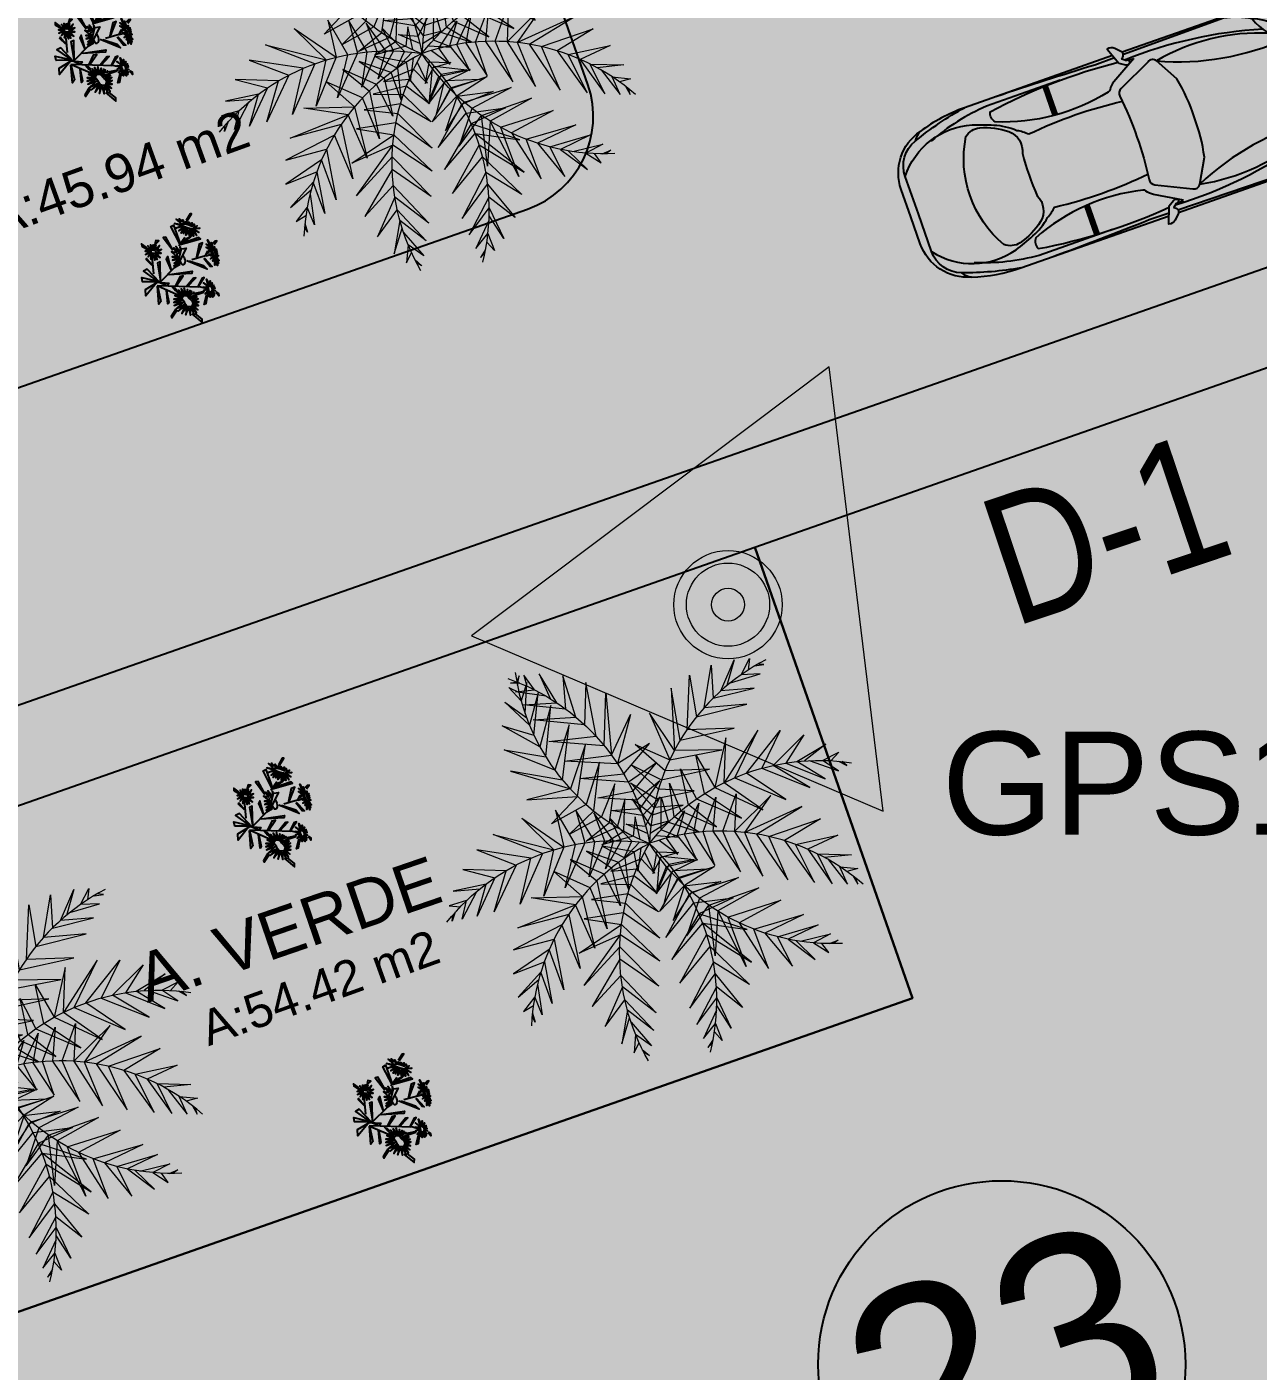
# Model space of a CAD drawing. Header units: millimetres. Extents: x 607619 to 1211550, y 1310734 to 2622648.
# Drawn here: x 607829.35 to 607846.09, y 1310912.04 to 1310930.3 of the extents above; entities that cross this region are included whole.
import ezdxf

# ---------------------------------------------------------------- set-up
doc = ezdxf.new("R2010")
doc.units = ezdxf.units.MM
doc.header["$PDMODE"] = 32
doc.header["$PDSIZE"] = 0.3
for name, color, linetype in [('BOULEVARD', 3, 'Continuous'), ('FLORES', 7, 'Continuous'), ('MUEBLES', 1, 'Continuous'), ('P35', 3, 'Continuous'), ('PALME-1', 82, 'Continuous'), ('Poligonal', 6, 'Continuous'), ('PTOS GPS', 1, 'Continuous'), ('ROTULOS LOTES', 1, 'Continuous')]:
    doc.layers.add(name, color=color, linetype=linetype)
doc.styles.add('PI', font='arial.ttf', dxfattribs={"height": 0.4})
doc.styles.add('PUNTOS PI', font='arial.ttf', dxfattribs={"height": 2.75})
doc.styles.add('ROTULOS', font='arial.ttf', dxfattribs={"height": 3})
doc.styles.get("Standard").update_dxf_attribs({"font": 'arial.ttf'})
doc.styles.add('TSN - Arial Narrow', font='ARIALN.TTF')
doc.dimstyles.new('COTAS LINDEROS', dxfattribs={"dimscale": 40, "dimtxt": 2.75, "dimasz": 0.06, "dimexe": 0.005, "dimexo": 0.005, "dimgap": 0.005, "dimtad": 2, "dimzin": 0, "dimdsep": 46, "dimtxsty": 'PUNTOS PI', "dimcen": 0.09, "dimclrd": 1, "dimclre": 1, "dimclrt": 3, "dimadec": 0, "dimazin": 0, "dimtfac": 1, "dimtofl": 0, "dimtmove": 0, "dimatfit": 3, "dimldrblk": 'ARCHTICK', "dimfxl": 1, "dimtolj": 1, "dimtzin": 0, "dimarcsym": 0})

# ---------------------------------------------------------------- blocks, each defined once
blk = doc.blocks.new('carro1')
at = {"layer": 'P35'}
for color, points in [(9, [(-0.85, 3.554), (-0.829, 3.715), (-0.78, 3.963), (-0.727, 4.075), (-0.647, 4.18), (-0.559, 4.25), (-0.472, 4.299), (-0.332, 4.327), (0.278, 4.327), (0.428, 4.31), (0.534, 4.275), (0.656, 4.177), (0.733, 4.079), (0.814, 3.834), (0.838, 3.715), (0.849, 3.62), (0.849, 3.596), (0.81, 3.708), (0.754, 3.946), (0.695, 4.1), (0.635, 4.173), (0.534, 4.236), (0.439, 4.261), (0.337, 4.261), (-0.437, 4.268), (-0.563, 4.222), (-0.643, 4.156), (-0.717, 4.058), (-0.752, 3.932), (-0.798, 3.792)]), (146, [(-0.795, 1.854), (-0.824, 1.862), (-0.858, 3.088), (-0.854, 3.397), (-0.854, 3.455), (-0.753, 3.861), (-0.675, 4.073), (-0.593, 4.178), (-0.477, 4.234), (-0.436, 4.237), (-0.544, 4.163), (-0.641, 3.988), (-0.72, 3.753), (-0.791, 3.47), (-0.809, 3.343), (-0.805, 3.175), (-0.817, 2.948), (-0.82, 2.713), (-0.813, 2.624), (-0.817, 2.616), (-0.82, 2.531), (-0.798, 1.941)]), (146, [(0.795, 1.854), (0.824, 1.862), (0.858, 3.088), (0.854, 3.397), (0.854, 3.455), (0.753, 3.861), (0.675, 4.073), (0.593, 4.178), (0.477, 4.234), (0.436, 4.237), (0.544, 4.163), (0.641, 3.988), (0.72, 3.753), (0.791, 3.47), (0.809, 3.343), (0.805, 3.175), (0.817, 2.948), (0.82, 2.713), (0.813, 2.624), (0.817, 2.616), (0.82, 2.531), (0.798, 1.941)]), (146, [(-0.765, 1.66), (-0.785, 1.474), (-0.777, 1.279), (-0.719, 0.785), (-0.652, 0.471), (-0.611, 0.321), (-0.549, 0.271), (-0.638, 0.54), (-0.685, 0.628), (-0.693, 0.852), (-0.701, 0.963), (-0.695, 1.247), (-0.666, 1.45), (-0.694, 1.488), (-0.686, 1.534), (-0.561, 1.796), (-0.49, 1.914), (-0.394, 1.924), (-0.417, 2.206), (-0.422, 2.428), (-0.413, 2.716), (-0.395, 2.924), (-0.471, 3.028), (-0.544, 3.124), (-0.599, 3.231), (-0.674, 3.439), (-0.703, 3.65), (-0.734, 3.659), (-0.786, 3.412), (-0.789, 3.078), (-0.78, 2.945), (-0.736, 3.21), (-0.683, 3.254), (-0.612, 3.201), (-0.568, 3.069), (-0.515, 2.875), (-0.471, 2.646), (-0.471, 2.496), (-0.489, 2.223), (-0.515, 2.064), (-0.515, 2.02), (-0.551, 1.959), (-0.595, 1.941), (-0.648, 1.844), (-0.718, 1.712), (-0.762, 1.65)]), (146, [(0.771, 1.66), (0.791, 1.474), (0.784, 1.279), (0.725, 0.785), (0.658, 0.471), (0.617, 0.321), (0.555, 0.271), (0.644, 0.54), (0.691, 0.628), (0.699, 0.852), (0.707, 0.963), (0.701, 1.247), (0.672, 1.45), (0.7, 1.488), (0.692, 1.534), (0.567, 1.796), (0.496, 1.914), (0.4, 1.924), (0.423, 2.206), (0.428, 2.428), (0.419, 2.716), (0.401, 2.924), (0.477, 3.028), (0.55, 3.124), (0.605, 3.231), (0.68, 3.439), (0.709, 3.65), (0.74, 3.659), (0.792, 3.412), (0.795, 3.078), (0.786, 2.945), (0.742, 3.21), (0.689, 3.254), (0.618, 3.201), (0.574, 3.069), (0.521, 2.875), (0.477, 2.646), (0.477, 2.496), (0.495, 2.223), (0.521, 2.064), (0.521, 2.02), (0.557, 1.959), (0.601, 1.941), (0.654, 1.844), (0.724, 1.712), (0.768, 1.65)]), (8, [(-0.49, 2.597), (-0.493, 2.617), (-0.794, 2.616), (-0.798, 2.597)]), (9, [(-0.859, 1.23), (-0.859, 0.662), (-0.835, 0.546), (-0.773, 0.375), (-0.685, 0.201), (-0.651, 0.146), (-0.581, 0.097), (-0.449, 0.057), (-0.077, 0.008), (0.131, 0.014), (0.333, 0.045), (0.522, 0.079), (0.629, 0.133), (0.7, 0.216), (0.828, 0.494), (0.852, 0.598), (0.855, 1.407), (0.846, 1.407), (0.855, 1.327), (0.858, 0.662), (0.825, 0.543), (0.709, 0.289), (0.599, 0.173), (0.421, 0.112), (0.153, 0.079), (-0.092, 0.075), (-0.385, 0.112), (-0.553, 0.143), (-0.639, 0.207), (-0.706, 0.283), (-0.798, 0.491), (-0.838, 0.579), (-0.859, 0.686), (-0.847, 1.248)]), (127, [(-0.666, 1.45), (-0.563, 1.184), (-0.497, 0.94), (-0.448, 0.645), (-0.432, 0.355), (-0.442, 0.128), (-0.253, 0.096), (0, 0.08), (0.163, 0.086), (0.322, 0.105), (0.442, 0.128), (0.432, 0.355), (0.458, 0.73), (0.519, 1.031), (0.599, 1.287), (0.666, 1.45), (0.545, 1.383), (0.423, 1.315), (0.213, 1.283), (0.059, 1.277), (-0.059, 1.277), (-0.337, 1.299), (-0.423, 1.315), (-0.545, 1.383)]), (30, [(-0.455, 0.13), (-0.528, 0.24), (-0.62, 0.314), (-0.69, 0.353), (-0.736, 0.381), (-0.706, 0.317), (-0.666, 0.265), (-0.614, 0.216), (-0.556, 0.182), (-0.51, 0.152), (-0.48, 0.143)]), (30, [(0.455, 0.13), (0.528, 0.24), (0.62, 0.314), (0.69, 0.353), (0.736, 0.381), (0.706, 0.317), (0.666, 0.265), (0.614, 0.216), (0.556, 0.182), (0.51, 0.152), (0.48, 0.143)])]:
    blk.add_hatch(color=color, dxfattribs=at).paths.add_polyline_path(points)
h = blk.add_hatch(color=127, dxfattribs=at)
h.paths.add_polyline_path([(-0.276, 3.037), (-0.322, 3.032), (-0.368, 3.037), (-0.396, 3.045), (-0.434, 3.064), (-0.465, 3.087), (-0.517, 3.15), (-0.568, 3.235), (-0.598, 3.303), (-0.625, 3.401), (-0.61, 3.496), (-0.583, 3.538), (-0.536, 3.565), (-0.395, 3.628), (-0.239, 3.674), (-0.097, 3.695), (0.036, 3.699), (0.189, 3.684), (0.323, 3.652), (0.447, 3.608), (0.529, 3.569), (0.583, 3.538), (0.622, 3.462), (0.627, 3.42), (0.61, 3.338), (0.568, 3.235), (0.52, 3.154), (0.467, 3.088), (0.42, 3.055), (0.368, 3.037), (0.346, 3.033), (0.322, 3.032), (0.282, 3.036), (0.257, 3.042), (0.229, 3.053), (0.205, 3.055), (0.12, 3.059), (-0.038, 3.062), (-0.145, 3.058), (-0.229, 3.053), (-0.254, 3.043)], flags=16)
h.paths.add_polyline_path([(-0.393, 1.915), (-0.189, 1.899), (0, 1.895), (0.232, 1.902), (0.393, 1.909), (0.392, 1.914), (0.42, 2.299), (0.414, 2.692), (0.395, 2.924), (0.544, 3.124), (0.599, 3.231), (0.674, 3.439), (0.703, 3.65), (0.686, 3.813), (0.632, 3.973), (0.582, 4.064), (0.503, 4.167), (0.405, 4.257), (-0.405, 4.257), (-0.491, 4.179), (-0.57, 4.082), (-0.658, 3.887), (-0.686, 3.813), (-0.703, 3.65), (-0.674, 3.439), (-0.599, 3.231), (-0.437, 2.974), (-0.395, 2.924), (-0.411, 2.742), (-0.417, 2.65), (-0.422, 2.417), (-0.413, 2.144), (-0.402, 1.997)])
h = blk.add_hatch(color=8, dxfattribs=at)
edge = h.paths.add_edge_path()
edge.add_line((-0.771, 1.819), (-0.734, 1.76))
edge.add_arc((-0.767, 1.739), 0.0391, -47.4347, 31.9191, ccw=False)
edge.add_arc((-0.746, 1.736), 0.0265, 168.0279, 281.917, ccw=False)
edge.add_line((-0.772, 1.742), (-0.801, 1.778))
edge.add_line((-0.801, 1.778), (-0.817, 1.76))
edge.add_arc((-0.847, 1.786), 0.0403, 221.1586, 318.8414, ccw=False)
edge.add_line((-0.878, 1.76), (-0.927, 1.809))
edge.add_arc((-0.874, 1.862), 0.0746, 163.8715, 224.9725, ccw=False)
edge.add_line((-0.946, 1.883), (-0.771, 1.819))
h = blk.add_hatch(color=8, dxfattribs=at)
edge = h.paths.add_edge_path()
edge.add_line((0.771, 1.819), (0.734, 1.76))
edge.add_arc((0.767, 1.739), 0.0391, 508.0809, 587.4347)
edge.add_arc((0.746, 1.736), 0.0265, 258.083, 371.9721)
edge.add_line((0.772, 1.742), (0.801, 1.778))
edge.add_line((0.801, 1.778), (0.817, 1.76))
edge.add_arc((0.847, 1.786), 0.0403, 221.1586, 318.8414)
edge.add_line((0.878, 1.76), (0.927, 1.809))
edge.add_arc((0.874, 1.862), 0.0746, 315.0275, 376.1285)
edge.add_line((0.946, 1.883), (0.771, 1.819))
h = blk.add_hatch(color=146, dxfattribs=at)
h.paths.add_polyline_path([(-0.453, 0.18), (-0.536, 0.285), (-0.579, 0.376), (-0.654, 0.695), (-0.689, 1), (-0.662, 1.419), (-0.61, 1.253), (-0.527, 0.982), (-0.479, 0.721), (-0.457, 0.572), (-0.448, 0.424), (-0.44, 0.319), (-0.44, 0.206)])
h.paths.add_polyline_path([(-0.654, 0.367), (-0.75, 0.411), (-0.815, 0.581), (-0.837, 0.664), (-0.828, 1.065), (-0.828, 1.72), (-0.806, 1.75), (-0.793, 1.637), (-0.793, 1.201), (-0.754, 0.956), (-0.715, 0.729), (-0.697, 0.59), (-0.662, 0.437), (-0.627, 0.359)])
h = blk.add_hatch(color=146, dxfattribs=at)
h.paths.add_polyline_path([(0.453, 0.18), (0.536, 0.285), (0.579, 0.376), (0.654, 0.695), (0.689, 1), (0.662, 1.419), (0.61, 1.253), (0.527, 0.982), (0.479, 0.721), (0.457, 0.572), (0.448, 0.424), (0.44, 0.319), (0.44, 0.206)])
h.paths.add_polyline_path([(0.654, 0.367), (0.75, 0.411), (0.815, 0.581), (0.837, 0.664), (0.828, 1.065), (0.828, 1.72), (0.806, 1.75), (0.793, 1.637), (0.793, 1.201), (0.754, 0.956), (0.715, 0.729), (0.697, 0.59), (0.662, 0.437), (0.627, 0.359)])
at = {"layer": 'P35', "color": 7}
for p, q in [((-0.8, 2.627), (-0.488, 2.627)), ((-0.8, 2.617), (-0.488, 2.617)), ((0.8, 2.627), (0.488, 2.627)), ((0.8, 2.617), (0.488, 2.617)), ((-0.801, 2.597), (-0.486, 2.597)), ((-0.801, 2.587), (-0.485, 2.587)), ((0.801, 2.587), (0.485, 2.587)), ((0.801, 2.597), (0.486, 2.597)), ((-0.607, 0.193), (-0.606, 0.192))]:
    blk.add_line(p, q, dxfattribs=at)
for points in [[(-0.865, 3.454, -0.04536), (-0.712, 4.041, -0.316238), (-0.405, 4.257), (0, 4.257), (0.405, 4.257, -0.316238), (0.712, 4.041, -0.04536), (0.865, 3.454, -0.995785)], [(-0.787, 3.96, -0.339592), (-0.293, 4.34), (0, 4.34), (0.293, 4.34, -0.339592), (0.787, 3.96, -1.295903)], [(-0.405, 4.257, 0.307984), (-0.674, 3.439, 0.021458), (-0.599, 3.231, 0.089138), (-0.471, 3.028, 0.076147), (-0.395, 2.924, 0.055297), (-0.393, 1.909, 0.055323)], [(0.405, 4.257, -0.307984), (0.674, 3.439, -0.021458), (0.599, 3.231, -0.089138), (0.471, 3.028, -0.076147), (0.395, 2.924, -0.055297), (0.393, 1.909, -0.055323)], [(-0.712, 4.041, 0.134107), (-0.787, 3.96, 0.076542), (-0.865, 3.454), (-0.865, 1.853, 0.085317)], [(0.865, 1.853), (0.865, 3.454, 0.076542), (0.787, 3.96, 0.134107), (0.712, 4.041)], [(-0.806, 2.442), (-0.806, 3.237, -0.076793), (-0.658, 3.887, -3.166947)], [(0.806, 2.442), (0.806, 3.237, 0.076793), (0.658, 3.887, 3.166947)], [(-0.765, 1.66), (-0.608, 1.931, -0.122145), (-0.549, 1.993, 0.205815), (-0.53, 2.019, 0.151874), (-0.626, 3.207, 0.290836), (-0.739, 3.222, 0.061376), (-0.783, 1.823)], [(0.765, 1.66), (0.608, 1.931, 0.122145), (0.549, 1.993, -0.205815), (0.53, 2.019, -0.151874), (0.626, 3.207, -0.290836), (0.739, 3.222, -0.061376), (0.783, 1.823)], [(-0.865, 3.115, 0.005985), (-0.835, 2.058), (-0.837, 1.843, 0.082522)], [(0.837, 1.843), (0.835, 2.058, 0.005985), (0.865, 3.115)], [(-0.865, 1.75), (-0.865, 0.659, 0.085317), (-0.781, 0.369), (-0.67, 0.141, 0.150666), (-0.454, 0.048, 0.106558), (0.454, 0.048, 0.150666), (0.67, 0.141), (0.781, 0.369, 0.085317), (0.865, 0.659), (0.865, 1.75, 0.076542)], [(-0.838, 1.747), (-0.85, 0.661, 0.082522), (-0.746, 0.386), (-0.744, 0.382, 0.28772), (-0.442, 0.128, 0.107642), (0.442, 0.128, 0.28772), (0.744, 0.382), (0.746, 0.386, 0.082522), (0.85, 0.661), (0.838, 1.747, 0.005985)], [(-0.775, 1.745, 0.003758), (-0.765, 1.66)], [(0.775, 1.745, -0.003758), (0.765, 1.66)]]:
    blk.add_lwpolyline(points, format="xyb", dxfattribs=at)
for points in [[(0.583, 3.538, -0.244234), (0.621, 3.376, -0.10952), (0.486, 3.109, -0.34796), (0.229, 3.053, 0.037334), (-0.229, 3.053, -0.34796), (-0.486, 3.109, -0.10952), (-0.621, 3.376, -0.244234), (-0.583, 3.538, -0.276546)], [(-0.45, 1.921, 0.328475), (-0.519, 1.884), (-0.686, 1.534, 0.439617), (-0.666, 1.45), (-0.423, 1.315, 0.06084), (0, 1.277, 0.06084), (0.423, 1.315), (0.666, 1.45, 0.439617), (0.686, 1.534), (0.519, 1.884, 0.328475), (0.45, 1.921, -0.057395)], [(-0.771, 1.819), (-0.734, 1.76, -0.360781), (-0.741, 1.71, -0.542329), (-0.772, 1.742), (-0.801, 1.778), (-0.817, 1.76, -0.454056), (-0.878, 1.76), (-0.927, 1.809, -0.273105), (-0.946, 1.883)], [(0.771, 1.819), (0.734, 1.76, 0.360781), (0.741, 1.71, 0.542329), (0.772, 1.742), (0.801, 1.778), (0.817, 1.76, 0.454056), (0.878, 1.76), (0.927, 1.809, 0.273105), (0.946, 1.883)]]:
    blk.add_lwpolyline(points, format="xyb", close=True, dxfattribs=at)
for centre, radius, start, end in [((3.67, 1.558), 4.456, 177.4786, 196.1176), ((-3.67, 1.558), 4.456, 343.8824, 2.5214), ((1.381, 1.057), 2.084, 169.1317, 202.1569), ((-3.112, 0.355), 2.68, 355.1298, 24.1159), ((3.112, 0.355), 2.68, 155.8841, 184.8702), ((-1.381, 1.057), 2.084, 337.8431, 10.8683), ((-0.901, -0.105), 0.515, 26.8399, 72.4584), ((0.901, -0.105), 0.515, 107.5416, 153.1601)]:
    blk.add_arc(centre, radius, start, end, dxfattribs=at)
blk = doc.blocks.new('A$C48C97B70')
at = {"layer": 'PALME-1', "lineweight": 5}
for p, q in [((2.072, 6.54), (2.171, 6.533)), ((2.216, 6.497), (2.072, 6.54)), ((2.315, 6.6), (2.309, 6.418)), ((2.41, 6.325), (2.315, 6.6)), ((2.552, 6.547), (2.605, 6.122)), ((2.687, 6.026), (2.552, 6.547)), ((2.109, 6.384), (2.41, 6.325)), ((2.556, 6.176), (2.109, 6.384)), ((2.903, 6.407), (2.793, 5.89)), ((2.912, 5.72), (2.903, 6.407)), ((2.171, 6.148), (2.687, 6.026)), ((2.793, 5.89), (2.171, 6.148)), ((3.221, 6.198), (3.009, 5.561)), ((3.129, 5.334), (3.221, 6.198)), ((2.251, 5.877), (2.912, 5.72)), ((3.009, 5.561), (2.251, 5.877)), ((3.21, 5.152), (3.477, 5.948)), ((3.477, 5.948), (3.277, 4.976)), ((2.388, 5.472), (3.129, 5.334)), ((3.21, 5.152), (2.388, 5.472)), ((3.277, 4.976), (3.756, 5.506)), ((3.756, 5.506), (3.328, 4.818)), ((2.535, 5.1), (3.277, 4.976)), ((3.328, 4.818), (2.535, 5.1)), ((3.909, 4.977), (3.328, 4.818)), ((3.377, 4.635), (3.909, 4.977)), ((2.683, 4.767), (3.377, 4.635)), ((3.409, 4.484), (2.683, 4.767)), ((5.099, 4.709), (4.7, 4.004)), ((4.863, 4.035), (5.099, 4.709)), ((3.925, 4.65), (3.409, 4.484)), ((3.435, 4.33), (3.925, 4.65)), ((4.516, 3.959), (4.561, 4.59)), ((4.561, 4.59), (4.7, 4.004)), ((5.621, 4.675), (4.863, 4.035)), ((5.049, 4.06), (5.621, 4.675)), ((5.248, 4.076), (5.963, 4.571)), ((5.963, 4.571), (5.505, 4.079)), ((1.109, 4.315), (1.959, 3.803)), ((1.771, 3.798), (1.109, 4.315)), ((1.619, 4.431), (2.125, 3.798)), ((1.959, 3.803), (1.619, 4.431)), ((2.169, 4.399), (2.125, 3.798)), ((2.314, 3.783), (2.169, 4.399)), ((2.483, 4.305), (2.467, 3.763)), ((2.621, 3.736), (2.483, 4.305)), ((2.871, 4.392), (3.435, 4.33)), ((3.454, 4.176), (2.871, 4.392)), ((3.893, 4.364), (3.454, 4.176)), ((3.464, 4.032), (3.893, 4.364)), ((3.945, 3.747), (4.03, 4.282)), ((4.03, 4.282), (4.076, 3.806)), ((4.221, 3.864), (4.266, 4.448)), ((4.266, 4.448), (4.368, 3.915)), ((5.691, 4.07), (6.298, 4.391)), ((6.298, 4.391), (5.897, 4.047)), ((0.788, 4.157), (1.318, 3.745)), ((1.572, 3.782), (0.788, 4.157)), ((2.742, 4.179), (2.773, 3.702)), ((2.911, 3.665), (2.742, 4.179)), ((3.012, 4.138), (3.464, 4.032)), ((3.469, 3.911), (3.012, 4.138)), ((3.468, 3.739), (3.827, 4.113)), ((3.827, 4.113), (3.469, 3.911)), ((3.685, 3.61), (3.842, 4.104)), ((3.842, 4.104), (3.836, 3.693)), ((5.724, 3.492), (5.248, 4.076)), ((5.505, 4.079), (6.145, 3.565)), ((6.145, 3.565), (5.691, 4.07)), ((6.068, 4.019), (6.59, 4.15)), ((6.59, 4.15), (6.19, 3.993)), ((0.485, 3.926), (0.936, 3.651)), ((1.136, 3.706), (0.485, 3.926)), ((2.956, 4.034), (3.027, 3.628)), ((3.19, 3.57), (2.956, 4.034)), ((3.181, 3.857), (3.468, 3.739)), ((3.462, 3.617), (3.181, 3.857)), ((4.544, 3.399), (4.221, 3.864)), ((4.368, 3.915), (4.964, 3.413)), ((4.964, 3.413), (4.516, 3.959)), ((4.7, 4.004), (5.327, 3.442)), ((5.327, 3.442), (4.863, 4.035)), ((5.049, 4.06), (5.724, 3.492)), ((5.897, 4.047), (6.422, 3.625)), ((6.422, 3.625), (6.068, 4.019)), ((6.261, 3.976), (6.658, 3.683)), ((6.462, 3.919), (6.749, 3.967)), ((6.658, 3.683), (6.462, 3.919)), ((6.749, 3.967), (6.592, 3.874)), ((0.236, 3.642), (0.655, 3.551)), ((0.772, 3.596), (0.236, 3.642)), ((0.936, 3.651), (0.485, 3.15)), ((1.318, 3.745), (0.768, 3.135)), ((0.768, 3.135), (1.136, 3.706)), ((1.771, 3.798), (1.195, 3.13)), ((1.195, 3.13), (1.572, 3.782)), ((1.595, 3.144), (1.959, 3.803)), ((2.125, 3.798), (1.595, 3.144)), ((1.958, 3.173), (2.314, 3.783)), ((2.467, 3.763), (1.958, 3.173)), ((2.375, 3.225), (2.621, 3.736)), ((2.773, 3.702), (2.375, 3.225)), ((2.661, 3.273), (2.911, 3.665)), ((3.836, 3.693), (4.254, 3.401)), ((4.254, 3.401), (3.945, 3.747)), ((4.076, 3.806), (4.544, 3.399)), ((6.706, 3.831), (6.813, 3.725)), ((6.813, 3.725), (6.759, 3.809)), ((0.108, 3.437), (0.277, 3.37)), ((0.398, 3.434), (0.108, 3.437)), ((0.588, 3.523), (0.242, 3.171)), ((0.242, 3.171), (0.398, 3.434)), ((0.485, 3.15), (0.772, 3.596)), ((3.027, 3.628), (2.661, 3.273)), ((2.982, 3.339), (3.19, 3.57)), ((3.302, 3.524), (2.982, 3.339)), ((3.581, 3.546), (3.927, 3.415)), ((3.927, 3.415), (3.685, 3.61)), ((0.172, 3.309), (0.083, 3.188)), ((0.083, 3.188), (0.123, 3.278)), ((3.248, 3.258), (2.731, 3.212)), ((2.731, 3.212), (3.134, 3.129)), ((3.387, 2.981), (3.248, 3.258)), ((3.333, 3.347), (3.387, 2.981)), ((3.494, 3.304), (3.845, 3.186)), ((2.517, 3.065), (2.973, 2.919)), ((3.058, 3.034), (2.517, 3.065)), ((3.331, 2.658), (3.058, 3.034)), ((3.134, 3.129), (3.331, 2.658)), ((3.534, 3.189), (3.34, 2.708)), ((3.34, 2.708), (3.598, 3.029)), ((3.845, 3.186), (3.534, 3.189)), ((3.598, 3.029), (4.106, 2.989)), ((2.305, 2.87), (2.804, 2.657)), ((2.885, 2.79), (2.305, 2.87)), ((3.27, 2.374), (2.885, 2.79)), ((2.973, 2.919), (3.27, 2.374)), ((3.647, 2.918), (3.373, 2.451)), ((3.373, 2.451), (3.71, 2.789)), ((4.106, 2.989), (3.647, 2.918)), ((3.71, 2.789), (4.331, 2.805)), ((4.331, 2.805), (3.785, 2.652)), ((2.103, 2.613), (2.646, 2.352)), ((2.729, 2.522), (2.103, 2.613)), ((2.804, 2.657), (3.166, 1.967)), ((3.785, 2.652), (3.45, 2.173)), ((3.166, 1.967), (2.729, 2.522)), ((3.45, 2.173), (3.866, 2.519)), ((3.953, 2.391), (3.586, 1.876)), ((3.866, 2.519), (4.646, 2.527)), ((4.646, 2.527), (3.953, 2.391)), ((1.792, 1.596), (2.581, 2.199)), ((1.871, 2.113), (2.646, 2.352)), ((2.581, 2.199), (1.871, 2.113)), ((3.06, 1.619), (2.581, 2.199)), ((2.646, 2.352), (3.06, 1.619)), ((3.586, 1.876), (4.066, 2.239)), ((3.926, 1.441), (4.066, 2.239)), ((4.066, 2.239), (4.908, 2.274)), ((4.908, 2.274), (4.172, 2.112)), ((2.516, 2.023), (1.792, 1.596)), ((2.516, 2.023), (2.926, 1.242)), ((4.172, 2.112), (3.926, 1.441)), ((4.35, 1.136), (4.172, 2.112)), ((4.3, 1.974), (5.183, 1.983)), ((4.3, 1.974), (4.35, 1.136)), ((5.183, 1.983), (4.444, 1.835)), ((2.457, 1.832), (1.821, 1.24)), ((2.926, 1.242), (2.457, 1.832)), ((4.444, 1.835), (4.68, 0.999)), ((1.821, 1.24), (2.399, 1.582)), ((2.399, 1.582), (2.764, 0.846)), ((4.68, 0.999), (4.639, 1.669)), ((4.639, 1.669), (5.461, 1.659)), ((5.461, 1.659), (4.789, 1.558)), ((4.789, 1.558), (5.053, 0.924)), ((2.369, 1.398), (1.925, 0.874)), ((2.764, 0.846), (2.369, 1.398)), ((5.053, 0.924), (4.963, 1.444)), ((4.963, 1.444), (5.636, 1.437)), ((5.636, 1.437), (5.112, 1.358)), ((5.112, 1.358), (5.431, 0.925)), ((5.431, 0.925), (5.223, 1.3)), ((1.925, 0.874), (2.347, 1.192)), ((2.347, 1.192), (2.647, 0.589)), ((5.289, 1.268), (5.782, 1.241)), ((5.782, 1.241), (5.48, 1.184)), ((5.48, 1.184), (5.67, 0.964)), ((5.67, 0.964), (5.609, 1.136)), ((5.724, 1.097), (5.874, 1.11)), ((5.874, 1.11), (5.78, 1.08)), ((2.338, 1.019), (2.097, 0.538)), ((2.097, 0.538), (2.337, 0.894)), ((2.647, 0.589), (2.338, 1.019)), ((2.338, 0.821), (2.539, 0.37)), ((2.351, 0.612), (2.242, 0.343)), ((2.242, 0.343), (2.366, 0.476)), ((2.539, 0.37), (2.351, 0.612)), ((2.384, 0.355), (2.464, 0.229)), ((2.464, 0.229), (2.394, 0.298))]:
    blk.add_line(p, q, dxfattribs=at)
for points in [[(2.155, 6.219), (2.027, 6.48), (2.16, 6.356)], [(2.156, 6.01), (2.325, 6.474), (2.155, 6.219)], [(2.17, 6.478), (2.241, 6.61), (2.176, 6.535)], [(2.17, 5.812), (1.897, 6.276), (2.16, 5.937)], [(2.191, 5.641), (2.448, 6.263), (2.17, 5.812)], [(2.271, 5.255), (2.584, 6.015), (2.227, 5.436)], [(2.227, 5.436), (1.748, 5.928), (2.191, 5.641)], [(4.545, 5.014), (4.834, 5.833), (4.75, 5.166)], [(4.907, 5.267), (5.211, 5.884), (5.087, 5.37)], [(5.242, 5.447), (5.588, 5.859), (5.357, 5.498)], [(5.621, 5.597), (5.824, 5.804), (5.752, 5.637)], [(2.418, 4.824), (2.773, 5.631), (2.346, 5.01)], [(4.393, 4.884), (4.496, 5.717), (4.256, 4.754)], [(5.424, 5.526), (5.918, 5.521), (5.621, 5.597)], [(5.87, 5.669), (6.018, 5.646), (5.926, 5.682)], [(2.346, 5.01), (1.67, 5.556), (2.271, 5.255)], [(4.256, 4.754), (4.053, 5.439), (4.142, 4.634)], [(5.087, 5.37), (5.76, 5.335), (5.242, 5.447)], [(2.418, 4.824), (1.666, 5.198), (2.495, 4.652)], [(2.57, 4.504), (2.932, 5.265), (2.495, 4.652)], [(4.75, 5.166), (5.571, 5.125), (4.907, 5.267)], [(2.749, 4.211), (3.062, 4.925), (2.665, 4.34)], [(4.019, 4.489), (3.686, 5.027), (4.142, 4.634)], [(4.393, 4.884), (5.273, 4.819), (4.545, 5.014)], [(3.836, 4.239), (3.531, 4.739), (3.925, 4.367)], [(4.142, 4.634), (4.98, 4.546), (4.256, 4.754)], [(2.495, 4.652), (1.781, 4.688), (2.57, 4.504)], [(2.665, 4.34), (2.047, 4.205), (2.57, 4.504)], [(2.936, 3.961), (3.195, 4.526), (2.84, 4.084)], [(3.681, 3.983), (3.437, 4.467), (3.752, 4.108)], [(3.925, 4.367), (4.703, 4.31), (4.019, 4.489)], [(2.84, 4.084), (2.267, 3.963), (2.749, 4.211)], [(3.112, 3.763), (3.275, 4.247), (3.03, 3.852)], [(3.551, 3.72), (3.388, 4.212), (3.624, 3.876)], [(3.752, 4.108), (4.371, 4.052), (3.836, 4.239)], [(3.03, 3.852), (2.492, 3.783), (2.936, 3.961)], [(3.325, 3.56), (3.354, 3.929), (3.235, 3.642)], [(3.624, 3.876), (4.134, 3.884), (3.681, 3.983)], [(4.318, 3.383), (4.671, 3.85), (4.469, 3.347)], [(3.173, 3.397), (2.712, 3.637), (3.007, 3.35)], [(3.235, 3.642), (2.716, 3.653), (3.112, 3.763)], [(3.504, 3.607), (3.861, 3.703), (3.551, 3.72)], [(3.73, 3.458), (4.128, 3.79), (3.902, 3.447)], [(4.023, 3.434), (4.383, 3.838), (4.165, 3.413)], [(4.618, 3.304), (4.996, 3.811), (4.797, 3.243)], [(2.338, 3.057), (1.86, 3.471), (2.176, 2.959)], [(2.614, 3.199), (2.169, 3.579), (2.474, 3.131)], [(2.892, 3.311), (2.453, 3.629), (2.757, 3.26)], [(3.291, 3.426), (3.14, 3.089), (3.173, 3.397)], [(3.608, 3.461), (3.828, 3.163), (3.73, 3.458)], [(3.902, 3.447), (4.096, 2.975), (4.023, 3.434)], [(4.951, 3.181), (5.513, 3.622), (4.797, 3.243)], [(2.757, 3.26), (2.714, 2.641), (2.614, 3.199)], [(3.007, 3.35), (2.918, 2.847), (2.892, 3.311)], [(3.524, 3.316), (3.359, 2.985), (3.577, 3.207)], [(4.165, 3.413), (4.34, 2.817), (4.318, 3.383)], [(4.469, 3.347), (4.701, 2.603), (4.618, 3.304)], [(4.797, 3.243), (5.023, 2.432), (4.951, 3.181)], [(5.122, 3.102), (5.935, 3.312), (4.951, 3.181)], [(2.039, 2.865), (1.395, 3.175), (2.176, 2.959)], [(2.474, 3.131), (2.407, 2.354), (2.338, 3.057)], [(3.645, 3.048), (3.314, 2.661), (3.689, 2.935)], [(3.577, 3.207), (4.054, 3.003), (3.645, 3.048)], [(5.122, 3.102), (5.384, 2.259), (5.298, 3.008)], [(5.298, 3.008), (6.166, 3.04), (5.516, 2.873)], [(1.889, 2.751), (1.05, 2.782), (2.039, 2.865)], [(2.176, 2.959), (2.13, 2.118), (2.039, 2.865)], [(3.735, 2.799), (3.284, 2.372), (3.778, 2.649)], [(3.689, 2.935), (4.213, 2.799), (3.735, 2.799)], [(5.516, 2.873), (5.778, 2.094), (5.667, 2.764)], [(1.737, 2.622), (0.883, 2.467), (1.554, 2.443)], [(1.889, 2.751), (1.814, 1.872), (1.737, 2.622)], [(3.778, 2.649), (4.355, 2.548), (3.815, 2.498)], [(5.667, 2.764), (6.352, 2.708), (5.829, 2.634)], [(5.829, 2.634), (6.043, 1.995), (5.957, 2.518)], [(1.554, 2.443), (1.465, 1.626), (1.429, 2.305)], [(3.815, 2.498), (3.259, 1.952), (3.845, 2.347)], [(5.957, 2.518), (6.468, 2.348), (6.047, 2.431)], [(6.097, 2.378), (6.274, 1.917), (6.236, 2.221)], [(1.429, 2.305), (0.772, 2.102), (1.299, 2.143)], [(1.299, 2.143), (1.227, 1.473), (1.198, 2.002)], [(3.872, 2.159), (3.253, 1.588), (3.887, 1.994)], [(3.845, 2.347), (4.468, 2.241), (3.872, 2.159)], [(3.887, 1.994), (4.536, 1.694), (3.872, 2.159)], [(6.236, 2.221), (6.503, 2.108), (6.321, 2.114)], [(1.198, 2.002), (0.737, 1.726), (1.13, 1.897)], [(3.895, 1.806), (4.452, 1.178), (3.887, 1.994)], [(6.394, 2.016), (6.426, 1.87), (6.427, 1.969)], [(1.092, 1.835), (1.018, 1.347), (0.99, 1.652)], [(3.895, 1.806), (3.264, 1.188), (3.891, 1.606)], [(0.99, 1.652), (0.753, 1.484), (0.93, 1.529)], [(3.891, 1.606), (4.315, 0.848), (3.87, 1.351)], [(0.88, 1.418), (0.879, 1.268), (0.858, 1.364)], [(3.87, 1.351), (3.296, 0.762), (3.843, 1.166)], [(3.843, 1.166), (4.104, 0.531), (3.8, 0.963)], [(3.8, 0.963), (3.329, 0.481), (3.756, 0.796)], [(3.756, 0.796), (3.836, 0.264), (3.718, 0.676)], [(3.694, 0.607), (3.365, 0.24), (3.618, 0.413)], [(3.618, 0.413), (3.639, 0.123), (3.562, 0.288)], [(3.507, 0.179), (3.392, 0.083), (3.48, 0.128)]]:
    blk.add_lwpolyline(points, dxfattribs=at)
for centre, start, end in [((5.589, 6.144), 171.0105, 231.4464), ((6.694, 2.334), 100.4762, 160.9122), ((4.041, 0.074), 99.9493, 160.3853), ((0.46, 1.763), 329.1163, 29.5523), ((3.594, 0.025), 32.0006, 92.4366)]:
    blk.add_arc(centre, 3.435, start, end, dxfattribs=at)
at = {"layer": 'PALME-1', "lineweight": 5, "extrusion": (0, 0, -1)}
for centre, major_axis, start_param, end_param in [((0.035, 3.843), (2.429, 2.429), -0.156897, 0.89791), ((5.421, 0.645), (-2.429, 2.429), 0.173647, 1.228454), ((1.947, 0.368), (-2.429, 2.429), 0.182844, 1.237651), ((5.771, 0.927), (2.429, 2.429), 3.700109, 4.754916), ((6.759, 4.372), (-2.429, 2.429), 4.173367, 5.228174)]:
    blk.add_ellipse(centre, major_axis=major_axis, ratio=1, start_param=start_param, end_param=end_param, dxfattribs=at)
blk = doc.blocks.new('FLORES-1')
at = {"color": 86, "linetype": 'Continuous'}
for p, q in [((0.0502, 0.3848), (0.0451, 0.4218)), ((0.0541, 0.3853), (0.0678, 0.4185)), ((0.05, 0.3824), (0.0606, 0.2806)), ((0.2296, 0.2941), (0.188, 0.2313)), ((-0.188, 0.2719), (-0.1829, 0.1807)), ((-0.1586, 0.1554), (-0.182, 0.2829)), ((-0.1829, 0.1807), (-0.1586, 0.1554)), ((-0.1406, 0.0986), (-0.0275, -0.0132)), ((-0.0736, 0.0879), (-0.1048, 0.1009)), ((0.0557, 0.1455), (-0.0023, 0.0095)), ((-0.0638, 0.0765), (-0.1013, 0.0899)), ((0.1682, 0.0169), (0.0701, -0.0123)), ((0.1682, 0.0169), (0.1963, 0.029))]:
    blk.add_line(p, q, dxfattribs=at)
at = {"color": 1, "linetype": 'Continuous'}
for p, q in [((0.0694, 0.1775), (0.0686, 0.1992)), ((-0.1826, 0.183), (-0.1963, 0.1686)), ((0.0557, 0.1455), (0.0644, 0.1919))]:
    blk.add_line(p, q, dxfattribs=at)
at = {"color": 86, "linetype": 'Continuous'}
for points in [[(0.1019, 0.4713), (0.1197, 0.4991), (0.1224, 0.4846), (0.1144, 0.4639)], [(0.0406, 0.3673), (-0.0394, 0.3981), (-0.0323, 0.385), (0.0375, 0.3635)], [(0.0784, 0.4101), (0.0532, 0.3819)], [(0.0598, 0.3181), (0.146, 0.3992), (0.1457, 0.372), (0.0557, 0.3118)], [(0.1944, 0.245), (0.1778, 0.3949), (0.1918, 0.3884), (0.1979, 0.2569), (0.2165, 0.334), (0.2175, 0.2994), (0.2033, 0.2593)], [(0.333, 0.3555), (0.3684, 0.4043), (0.3714, 0.3931), (0.3378, 0.3497)], [(-0.2168, 0.3557), (-0.2345, 0.3682), (-0.251, 0.3638), (-0.2232, 0.3548)], [(-0.1698, 0.2986), (-0.1444, 0.2663), (-0.019, -0.0199)], [(-0.1364, 0.2468), (-0.0897, 0.3165), (-0.0903, 0.2963), (-0.1319, 0.2481)], [(0.0616, 0.261), (-0.0092, 0.3439), (-0.0421, 0.3569), (0.0672, 0.2438)], [(-0.2187, 0.2869), (-0.2704, 0.2564), (-0.2691, 0.243), (-0.2082, 0.2891)], [(-0.1044, 0.1805), (-0.0691, 0.2582), (-0.0648, 0.2416), (-0.1022, 0.1746)], [(0.0239, 0.0935), (-0.0156, 0.2537), (-0.0302, 0.2437), (0.0257, 0.0818)], [(0.0616, 0.1678), (0.1631, 0.2415), (0.1543, 0.2751), (0.0599, 0.1675)], [(0.1959, 0.2446), (0.3391, 0.2315), (0.3421, 0.253), (0.1985, 0.2468)], [(-0.2997, 0.1349), (-0.3853, 0.1809), (-0.3629, 0.1903), (-0.3052, 0.1589)], [(-0.0712, 0.1061), (-0.0219, 0.1809), (-0.0186, 0.1549), (-0.0676, 0.1007)], [(0.0438, 0.1168), (0.1488, 0.1294), (0.1344, 0.1114), (0.0451, 0.1143)], [(0.1791, 0.1825), (0.2816, 0.1697), (0.286, 0.1507), (0.1778, 0.1804)], [(0.2636, 0.0776), (0.2764, 0.1114), (0.2875, 0.094), (0.2677, 0.0789)], [(-0.2232, 0.0404), (-0.2617, -0.0103), (-0.2726, -0.0087), (-0.2328, 0.0487)], [(-0.0776, 0.0292), (-0.1594, 0.0137), (-0.1672, 0.003), (-0.0734, 0.0294)], [(0.0041, -0.008), (-0.0324, 0.0635), (-0.0456, 0.0455), (0.0006, -0.0006)], [(-0.0029, 0.0057), (0.1197, -0.0414), (0.116, -0.0728), (0.0063, -0.0019)], [(-0.0004, 0.0135), (0.1328, 0.0641), (0.1322, 0.0424), (0.0039, 0.0133)], [(0.1291, 0.0019), (0.1836, -0.0217), (0.1931, -0.0168), (0.1344, 0.0016)], [(0.2619, 0.0148), (0.3042, -0.0102), (0.2885, -0.0161), (0.2604, 0.0041)], [(-0.0195, -0.0195), (-0.1316, -0.0383), (-0.1444, -0.0589), (-0.0209, -0.0195)], [(0.0103, -0.0037), (-0.0538, -0.1228), (-0.0113, -0.1071), (0.0041, -0.008)], [(0.0063, -0.0019), (0.0474, -0.1069), (0.0795, -0.1008), (0.0103, -0.0037)]]:
    blk.add_lwpolyline(points, dxfattribs=at)
at = {"color": 1, "linetype": 'Continuous'}
for points in [[(0.0843, 0.4415), (0.1519, 0.4398), (0.0851, 0.4466), (0.1237, 0.4554), (0.0719, 0.4528), (0.087, 0.4679), (0.0598, 0.4564), (0.0644, 0.4745), (0.0512, 0.4555), (0.05, 0.4737), (0.0445, 0.4574), (0.0356, 0.4701), (0.04, 0.4568), (0.023, 0.465), (0.0327, 0.4567), (0.0146, 0.4695), (0.017, 0.4544), (-0.0006, 0.459), (0.0112, 0.4507), (-0.0168, 0.4622), (-0.0012, 0.4499), (-0.0353, 0.4479), (-0.0044, 0.4423), (-0.0473, 0.4368), (0.006, 0.4404), (-0.0372, 0.4185), (0.0161, 0.4395), (-0.0041, 0.418), (0.022, 0.4431), (0.0165, 0.4087), (0.0327, 0.4423), (0.0357, 0.4179), (0.0416, 0.4419), (0.0499, 0.4103), (0.0484, 0.4411), (0.0759, 0.4171), (0.0647, 0.4387), (0.107, 0.4117), (0.074, 0.4402), (0.1266, 0.4197), (0.0889, 0.442)], [(0.2705, 0.347), (0.2429, 0.3072), (0.2804, 0.3342), (0.258, 0.2969), (0.2888, 0.3243), (0.2683, 0.2818), (0.2943, 0.3159), (0.2899, 0.2732), (0.3048, 0.3151), (0.317, 0.2581), (0.3149, 0.3043), (0.3503, 0.2646), (0.3266, 0.3073), (0.374, 0.2869), (0.3444, 0.3131), (0.3691, 0.3087), (0.3321, 0.326), (0.3524, 0.3303), (0.3238, 0.3359), (0.3306, 0.3472), (0.3157, 0.3464), (0.3194, 0.3623), (0.3036, 0.3618), (0.3063, 0.3841), (0.2932, 0.3733), (0.2935, 0.3922), (0.2785, 0.386), (0.2734, 0.4095), (0.2648, 0.3865), (0.2506, 0.4189), (0.2619, 0.3767), (0.2239, 0.4012), (0.2586, 0.3747), (0.2101, 0.3785), (0.2587, 0.3667), (0.2151, 0.3566), (0.2677, 0.3578), (0.2203, 0.3415), (0.2706, 0.3509), (0.2261, 0.3288), (0.2657, 0.3408)], [(-0.1567, 0.3184), (-0.1074, 0.3267), (-0.1607, 0.3288), (-0.1278, 0.3455), (-0.1627, 0.3351), (-0.1477, 0.3554), (-0.1674, 0.3382), (-0.1687, 0.3597), (-0.1757, 0.3388), (-0.1799, 0.3602), (-0.1812, 0.3378), (-0.1913, 0.3587), (-0.1918, 0.3359), (-0.209, 0.3539), (-0.1996, 0.3356), (-0.227, 0.3423), (-0.2093, 0.3278), (-0.2388, 0.3327), (-0.212, 0.3203), (-0.2443, 0.321), (-0.2086, 0.3167), (-0.2379, 0.3007), (-0.2016, 0.3168), (-0.2278, 0.2858), (-0.1944, 0.3107), (-0.202, 0.2765), (-0.1824, 0.3103), (-0.1757, 0.2753), (-0.1731, 0.3099), (-0.1516, 0.2824), (-0.1631, 0.3203), (-0.1228, 0.2957), (-0.1609, 0.3149)], [(-0.1607, 0.1698), (-0.138, 0.1872), (-0.1604, 0.1558), (-0.1247, 0.1726), (-0.1531, 0.1491), (-0.1072, 0.154), (-0.1492, 0.1403), (-0.1024, 0.1312), (-0.1509, 0.1284), (-0.1042, 0.1101), (-0.1514, 0.1155), (-0.105, 0.094), (-0.1592, 0.1105), (-0.1311, 0.0716), (-0.1697, 0.1079), (-0.1511, 0.054), (-0.1729, 0.1052), (-0.1736, 0.0451), (-0.1819, 0.1072), (-0.1961, 0.0402), (-0.1976, 0.1101), (-0.2207, 0.0464), (-0.2153, 0.1099), (-0.2431, 0.0509), (-0.2278, 0.1094), (-0.2696, 0.068), (-0.2383, 0.119), (-0.2896, 0.093), (-0.2478, 0.1287), (-0.3048, 0.1231), (-0.2566, 0.1442), (-0.3106, 0.1479), (-0.2569, 0.1533), (-0.3042, 0.1688), (-0.2526, 0.161), (-0.2874, 0.186), (-0.2476, 0.1704), (-0.2621, 0.2015), (-0.24, 0.1757), (-0.2373, 0.2132), (-0.23, 0.1793), (-0.2172, 0.2174), (-0.2181, 0.1762), (-0.1992, 0.2152), (-0.2046, 0.1778), (-0.1877, 0.2147), (-0.195, 0.1735)], [(-0.1663, 0.1964), (-0.1605, 0.2062), (-0.1667, 0.1997)], [(-0.1612, 0.1755), (-0.1468, 0.1952), (-0.1625, 0.1833)], [(0.0808, 0.1925), (0.0819, 0.1987), (0.0829, 0.1953)], [(0.0989, 0.1949), (0.0859, 0.1538), (0.0846, 0.1845)], [(0.1492, 0.2314), (0.1787, 0.2393), (0.1468, 0.2235), (0.194, 0.2102), (0.1441, 0.2166), (0.1902, 0.1927), (0.1504, 0.1953), (0.1705, 0.1668), (0.1205, 0.1923), (0.135, 0.1586), (0.1116, 0.1996), (0.1105, 0.1521), (0.1011, 0.1965)], [(-0.1774, 0.1722), (-0.1831, 0.1679), (-0.1789, 0.175)], [(-0.1686, 0.1637), (-0.1716, 0.1614), (-0.1688, 0.1652)], [(0.0795, 0.1808), (0.0705, 0.1454), (0.0695, 0.1728)], [(0.2251, 0.0688), (0.2578, 0.0818), (0.2366, 0.0651), (0.2641, 0.0686), (0.2369, 0.0559), (0.2658, 0.0585), (0.2374, 0.0503), (0.2722, 0.0453), (0.2428, 0.0399), (0.2731, 0.0265), (0.2453, 0.0346), (0.2572, 0.0057), (0.2363, 0.0279), (0.2446, -0.0073), (0.2325, 0.0247), (0.2219, -0.0147), (0.2242, 0.0234), (0.1999, -0.0024), (0.2114, 0.0242), (0.1755, 0.0088), (0.2059, 0.0343), (0.1592, 0.0344), (0.1972, 0.0431), (0.1573, 0.0521), (0.1918, 0.054), (0.1626, 0.0769), (0.1957, 0.0626), (0.188, 0.0948), (0.2015, 0.068), (0.2133, 0.1063), (0.2175, 0.0747), (0.2437, 0.1038), (0.2292, 0.0666)]]:
    blk.add_lwpolyline(points, dxfattribs=at)
at = {"color": 50, "linetype": 'Continuous'}
for points in [[(0.0429, 0.4538), (0.0396, 0.455), (0.0295, 0.4548), (0.0196, 0.4532), (0.0069, 0.4511), (-0.0035, 0.448), (-0.0085, 0.4452), (-0.0035, 0.4418), (0.0154, 0.4411), (0.0333, 0.4416), (0.0548, 0.4408), (0.0689, 0.4408), (0.0845, 0.4432), (0.0814, 0.4518), (0.0672, 0.4548), (0.0531, 0.4551), (0.0395, 0.4534)], [(-0.1609, 0.3167), (-0.1598, 0.3191), (-0.1604, 0.3238), (-0.1625, 0.3283), (-0.1685, 0.3346), (-0.1714, 0.3359), (-0.182, 0.3366), (-0.192, 0.3351), (-0.2029, 0.3271), (-0.2072, 0.32), (-0.2037, 0.314), (-0.1977, 0.3111), (-0.1877, 0.3121), (-0.1782, 0.3128), (-0.1672, 0.3149), (-0.1586, 0.3175)], [(0.2779, 0.3797), (0.2711, 0.3809), (0.2628, 0.3777), (0.262, 0.3719), (0.2678, 0.3623), (0.2755, 0.3513), (0.2877, 0.3366), (0.3008, 0.3207), (0.3165, 0.3067), (0.3261, 0.3135), (0.322, 0.3291), (0.3148, 0.3404), (0.3073, 0.3505), (0.2937, 0.3662), (0.2803, 0.3767)], [(0.1166, 0.2321), (0.1105, 0.2343), (0.0996, 0.2362), (0.0882, 0.2361), (0.0742, 0.2337), (0.0628, 0.2278), (0.0535, 0.2194), (0.0515, 0.211), (0.0539, 0.2044), (0.0626, 0.2015), (0.0798, 0.1996), (0.086, 0.1986)], [(0.1037, 0.1965), (0.1076, 0.1963), (0.1236, 0.1952), (0.1373, 0.1991), (0.144, 0.2115), (0.1389, 0.2195), (0.1359, 0.2218)], [(0.2312, 0.0493), (0.2305, 0.0529), (0.2267, 0.0572), (0.2191, 0.0621), (0.2069, 0.0615), (0.2004, 0.0563), (0.204, 0.0491), (0.2072, 0.0408), (0.2139, 0.0314), (0.2242, 0.0301), (0.2321, 0.0312), (0.2373, 0.0391), (0.2335, 0.0476), (0.2297, 0.0523)]]:
    blk.add_lwpolyline(points, dxfattribs=at)
blk.add_lwpolyline([(-0.1752, 0.1549), (-0.1752, 0.1547), (-0.1791, 0.1554), (-0.1828, 0.1563), (-0.1856, 0.1574), (-0.1876, 0.1589), (-0.1897, 0.1598), (-0.1918, 0.1613), (-0.1947, 0.1619), (-0.2055, 0.167), (-0.2145, 0.171), (-0.2317, 0.1699), (-0.2429, 0.1622), (-0.2491, 0.1531), (-0.2457, 0.1387), (-0.2358, 0.1226), (-0.2222, 0.1192), (-0.2018, 0.1162), (-0.1857, 0.1125), (-0.1655, 0.1109), (-0.1556, 0.1299), (-0.1612, 0.1461)], close=True, dxfattribs=at)
blk = doc.blocks.new('arbusto5')
at = {"layer": 'FLORES'}
blk.add_blockref('FLORES-1', (0.1444, 0.0589), dxfattribs=at)
blk = doc.blocks.new('_ArchTick')
at = {"color": 0, "linetype": 'ByBlock', "const_width": 0.15}
blk.add_lwpolyline([(-0.5, -0.5), (0.5, 0.5)], dxfattribs=at)
blk = doc.blocks.new('*D81')
at = {"color": 7, "lineweight": -2, "transparency": 16777216}
blk.add_line((607773.245, 1311011.33), (607770.818, 1311018.459), dxfattribs=at)
at = {"layer": 'Defpoints', "color": 0, "transparency": 16777216}
for p in [(607770.818, 1311018.459), (607770.818, 1311018.459), (607773.245, 1311011.33)]:
    blk.add_point(p, dxfattribs=at)
at = {"color": 7, "lineweight": -2, "transparency": 16777216, "xscale": 0.8, "yscale": 0.8, "zscale": 0.8}
for p, rotation in [((607770.818, 1311018.459), 108.8013317098088), ((607773.245, 1311011.33), 288.8013317098088)]:
    blk.add_blockref('_ArchTick', p, dxfattribs=dict(at, rotation=rotation))
at = {"color": 7, "transparency": 16777216, "insert": (607771.263, 1311014.632), "char_height": 2.75, "width": 591.55013, "attachment_point": 5, "rotation": 288.8013, "style": 'PUNTOS PI'}
blk.add_mtext('\\A1;{\\fArial|b1|i0|c0|p34;\\H0.43636x;5.23M}', dxfattribs=at)
blk = doc.blocks.new('*D82')
at = {"color": 7, "lineweight": -2, "transparency": 16777216}
blk.add_line((607924.951, 1311040.666), (607922.136, 1311049.675), dxfattribs=at)
at = {"layer": 'Defpoints', "color": 0, "transparency": 16777216}
for p in [(607922.136, 1311049.675), (607922.136, 1311049.675), (607924.951, 1311040.666)]:
    blk.add_point(p, dxfattribs=at)
at = {"color": 7, "lineweight": -2, "transparency": 16777216, "xscale": 0.8, "yscale": 0.8, "zscale": 0.8}
for p, rotation in [((607922.136, 1311049.675), 107.3516374005312), ((607924.951, 1311040.666), 287.3516374005312)]:
    blk.add_blockref('_ArchTick', p, dxfattribs=dict(at, rotation=rotation))
at = {"color": 7, "transparency": 16777216, "insert": (607922.767, 1311044.928), "char_height": 2.75, "width": 591.55013, "attachment_point": 5, "rotation": 287.3516, "style": 'PUNTOS PI'}
blk.add_mtext('\\A1;{\\fArial|b1|i0|c0|p34;\\H0.43636x;5.86 M}', dxfattribs=at)
blk = doc.blocks.new('*D83')
at = {"color": 7, "lineweight": -2, "transparency": 16777216}
blk.add_line((607840.903, 1311025.406), (607838.476, 1311032.535), dxfattribs=at)
at = {"layer": 'Defpoints', "color": 0, "transparency": 16777216}
for p in [(607838.476, 1311032.535), (607838.476, 1311032.535), (607840.903, 1311025.406)]:
    blk.add_point(p, dxfattribs=at)
at = {"color": 7, "lineweight": -2, "transparency": 16777216, "xscale": 0.8, "yscale": 0.8, "zscale": 0.8}
for p, rotation in [((607838.476, 1311032.535), 108.8013317098088), ((607840.903, 1311025.406), 288.8013317098088)]:
    blk.add_blockref('_ArchTick', p, dxfattribs=dict(at, rotation=rotation))
at = {"color": 7, "transparency": 16777216, "insert": (607838.92, 1311028.708), "char_height": 2.75, "width": 591.55013, "attachment_point": 5, "rotation": 288.8013, "style": 'PUNTOS PI'}
blk.add_mtext('\\A1;{\\fArial|b1|i0|c0|p34;\\H0.43636x;3.67M}', dxfattribs=at)

msp = doc.modelspace()

# ---------------------------------------------------------------- hatches: boundary and pattern name
at = {"true_color": 0x636466}
h = msp.add_hatch(color=251, dxfattribs=at)
h.dxf.hatch_style = 1
h.paths.add_polyline_path([(607886.822, 1310939.916), (607899.518, 1310944.368), (607912.163, 1310948.802), (607924.745, 1310953.213), (607932.331, 1310955.873), (607931.906, 1310957.084), (607823.932, 1310919.224), (607824.64, 1310918.113), (607839.244, 1310923.234), (607848.255, 1310926.393), (607861.117, 1310930.903), (607874.026, 1310935.43), (607874.026, 1310935.43)])
at = {"true_color": 0xebebeb}
h = msp.add_hatch(color=7, dxfattribs=at)
h.dxf.hatch_style = 1
h.paths.add_polyline_path([(607861.973, 1310946.284), (607844.372, 1310940.113, -0.39324), (607842.648, 1310940.931), (607835.096, 1310938.285, -0.39076), (607834.282, 1310936.573), (607816.785, 1310930.441), (607819.037, 1310926.907), (607825.136, 1310929.045), (607826.394, 1310929.487), (607834.566, 1310932.352, -0.414723), (607836.269, 1310931.538), (607836.971, 1310929.536, -0.415935), (607836.157, 1310927.829), (607829.213, 1310925.394), (607825.438, 1310924.071), (607821.683, 1310922.754), (607821.774, 1310922.611), (607823.932, 1310919.224), (607866.258, 1310934.065)])
h.paths.add_polyline_path([(607861.297, 1310939.892, -1), (607861.738, 1310938.634), (607847.337, 1310933.584, -1), (607846.896, 1310934.842)], flags=16)
h.paths.add_polyline_path([(607819.632, 1310928.404), (607819.812, 1310928.027), (607818.697, 1310928.755), (607818.838, 1310930.079), (607819.017, 1310929.701), (607819.234, 1310929.804), (607819.849, 1310928.507)], flags=16)
h.paths.add_polyline_path([(607820.568, 1310928.683), (607819.872, 1310930.28), (607819.42, 1310930.083), (607820.117, 1310928.486)], flags=24)
h.paths.add_polyline_path([(607822.96, 1310921.987), (607823.95, 1310919.935), (607824.379, 1310920.142), (607823.389, 1310922.194)], flags=24)
at = {"true_color": 0xf8f6af}
h = msp.add_hatch(color=51, dxfattribs=at)
h.dxf.hatch_style = 1
h.paths.add_polyline_path([(607826.394, 1310929.487), (607826.852, 1310928.156), (607828.105, 1310928.613), (607829.213, 1310925.394), (607836.157, 1310927.829, 0.412416), (607836.976, 1310929.521), (607836.269, 1310931.538, 0.414723), (607834.566, 1310932.352)])
h.paths.add_polyline_path([(607828.913, 1310927.122), (607832.663, 1310928.481), (607832.297, 1310929.491), (607828.547, 1310928.133)], flags=24)
at = {"true_color": 0xafd9aa}
h = msp.add_hatch(color=9, dxfattribs=at)
h.dxf.hatch_style = 1
h.paths.add_polyline_path([(607848.255, 1310926.393), (607839.244, 1310923.234), (607841.391, 1310917.108), (607828.222, 1310912.491), (607830.193, 1310909.398, -0.592009), (607831.282, 1310908.801, -0.243691), (607830.982, 1310908.222), (607839.179, 1310896.609, -0.502164), (607840.26, 1310896.256), (607856.784, 1310901.804)])
at = {"true_color": 0xf8f6af}
h = msp.add_hatch(color=51, dxfattribs=at)
h.dxf.hatch_style = 1
h.paths.add_polyline_path([(607839.244, 1310923.234), (607824.64, 1310918.113), (607828.222, 1310912.491), (607841.391, 1310917.108)])
h.paths.add_polyline_path([(607831.812, 1310916.173), (607835.222, 1310917.406), (607834.89, 1310918.325), (607831.48, 1310917.092)], flags=24)
h.paths.add_polyline_path([(607830.971, 1310916.655), (607835.334, 1310918.151), (607834.894, 1310919.431), (607830.532, 1310917.935)], flags=24)

# ---------------------------------------------------------------- linework, layer by layer
for p, q in [((607931.906, 1310957.084), (607823.932, 1310919.224)), ((607829.213, 1310925.394), (607836.157, 1310927.829))]:
    msp.add_line(p, q)
for points in [[(607836.976, 1310929.521), (607836.269, 1310931.538)], [(607839.244, 1310923.234), (607848.255, 1310926.393), (607856.784, 1310901.804), (607839.588, 1310896.03), (607830.573, 1310908.801), (607830.573, 1310908.801), (607828.222, 1310912.491), (607841.391, 1310917.108), (607839.244, 1310923.234)], [(607824.64, 1310918.113), (607839.244, 1310923.234), (607841.391, 1310917.108), (607828.222, 1310912.491), (607824.64, 1310918.113)]]:
    msp.add_lwpolyline(points)
at = {"color": 1}
msp.add_circle((607842.602, 1310912.129), 2.496, dxfattribs=at)
msp.add_arc((607835.716, 1310929.087), 1.333, 289.314, 18.9706)
at = {"layer": 'Poligonal', "lineweight": 0, "elevation": -133.333}
msp.add_lwpolyline([(607840.992, 1310919.645), (607840.257, 1310925.685), (607835.395, 1310922.028)], close=True, dxfattribs=at)
at = {"layer": 'Poligonal', "lineweight": 0}
for radius in [0.736, 0.565, 0.223]:
    msp.add_circle((607838.881, 1310922.453, -133.333), radius, dxfattribs=at)

# ---------------------------------------------------------------- block references
at = {"lineweight": 20, "xscale": -0.8543869088344697, "yscale": 0.8543869088344699, "zscale": 0.8543869088344699, "rotation": 61.92829961941003}
msp.add_blockref('A$C48C97B70', (607841.807, 1310920.419), dxfattribs=at)
at = {"layer": 'BOULEVARD', "xscale": 1.333333333333333, "yscale": 1.333333333333333, "zscale": 1.333333333333333, "rotation": 109.3952621514416}
msp.add_blockref('carro1', (607846.823, 1310929.647), dxfattribs=at)
at = {"layer": 'MUEBLES', "linetype": 'Continuous', "xscale": -1.88948268775167, "yscale": 1.889482687538062, "zscale": 1.889482687758526, "rotation": 292.0945269993258}
for p in [(607829.969, 1310929.546), (607831.144, 1310926.538), (607832.397, 1310919.141), (607834.026, 1310915.122)]:
    msp.add_blockref('arbusto5', p, dxfattribs=at)
at = {"layer": 'PALME-1', "xscale": -0.8543869088344697, "yscale": 0.8543869088344699, "zscale": 0.8543869088344699, "rotation": 61.92829961941003}
for p in [(607838.714, 1310931.152), (607832.828, 1310917.297)]:
    msp.add_blockref('A$C48C97B70', p, dxfattribs=at)

# ---------------------------------------------------------------- texts
at = {"color": 5, "attachment_point": 5}
for s, insert, char_height, rotation in [('{\\C7;A:45.94 m2}', (607830.585, 1310928.305), 0.5216, 19.9196), ('{\\C7;A:54.42 m2}', (607833.333, 1310917.247), 0.47418, 19.8701)]:
    msp.add_mtext(s, dxfattribs=dict(at, insert=insert, char_height=char_height, rotation=rotation))
at = {"color": 0, "linetype": 'Continuous', "lineweight": 25, "ltscale": 0.1, "insert": (607842.203, 1310923.799), "char_height": 1.7481, "width": 28.26631, "attachment_point": 1, "rotation": 18.5755, "style": 'TSN - Arial Narrow'}
msp.add_mtext('D-1', dxfattribs=at)
at = {"color": 30, "true_color": 0xf26722, "insert": (607832.907, 1310918.045), "char_height": 0.6567, "width": 6.19084, "attachment_point": 5, "rotation": 18.9389}
msp.add_mtext('A. VERDE', dxfattribs=at)
at = {"layer": 'PTOS GPS', "color": 5, "style": 'PI'}
msp.add_text('GPS1', height=1.4, dxfattribs=at).set_placement((607841.785, 1310919.327))
at = {"layer": 'ROTULOS LOTES', "color": 18, "true_color": 0x000000, "style": 'ROTULOS'}
msp.add_text('23', height=2.6855, rotation=18.5755, dxfattribs=at).set_placement((607841.088, 1310910.29))

# ---------------------------------------------------------------- dimensions: what is measured, and where the dimension line sits
for p1, p2, text, picture, middle in [((607924.951, 1311040.666), (607922.136, 1311049.675), '{\\fArial|b1|i0|c0|p34;\\H0.43636x;5.86 M}', '*D82', (607922.767, 1311044.928)), ((607840.903, 1311025.406), (607838.476, 1311032.535), '{\\fArial|b1|i0|c0|p34;\\H0.43636x;3.67M}', '*D83', (607838.92, 1311028.708)), ((607773.245, 1311011.33), (607770.818, 1311018.459), '{\\fArial|b1|i0|c0|p34;\\H0.43636x;5.23M}', '*D81', (607771.263, 1311014.632))]:
    dim = msp.add_aligned_dim(p1=p1, p2=p2, distance=0, text=text, dimstyle='COTAS LINDEROS', override={"dimtxt": 2, "dimasz": 0.02, "dimpost": 'm', "dimblk1": 'ArchTick', "dimblk2": 'ArchTick', "dimsah": 1, "dimclrd": 7, "dimclrt": 7})
    dim.commit()
    dim.dimension.update_dxf_attribs({"geometry": picture, "text_midpoint": middle})

doc.saveas('drawing.dxf')
